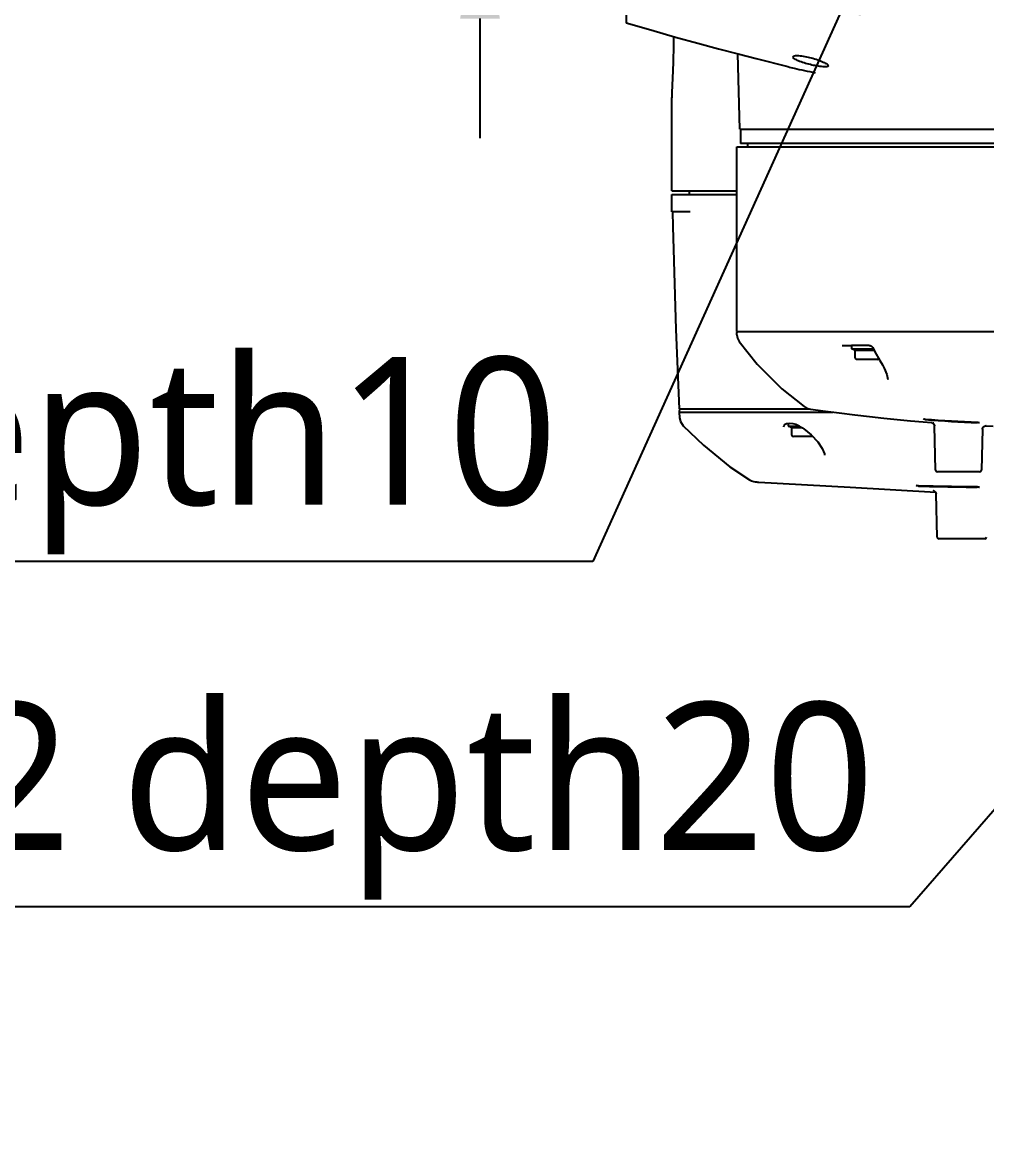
# Model space of a CAD drawing. Header units: millimetres. Extents: x 5828 to 6704, y 123 to 421.
# Drawn here: x 6420.58 to 6434.29, y 158.35 to 174.29 of the extents above; entities that cross this region are included whole.
import ezdxf
from ezdxf import colors
from ezdxf.entities.mleader import LeaderData, LeaderLine
from ezdxf.math import Vec2, Vec3

# ---------------------------------------------------------------- set-up
doc = ezdxf.new("R2010")
doc.units = ezdxf.units.MM
doc.layers.add('外形图', color=7, linetype='Continuous')
doc.styles.add('微软雅黑', font='msyh.ttc', dxfattribs={"height": 2.1})
doc.dimstyles.new('尺寸标注_1_20比例', dxfattribs={"dimtxt": 2.1, "dimasz": 1.7, "dimexe": 0.5, "dimexo": 0.4, "dimgap": 0.5, "dimtad": 1, "dimdec": 1, "dimlfac": 20, "dimdsep": 46, "dimtxsty": '微软雅黑', "dimcen": 0.09, "dimadec": 0, "dimazin": 0, "dimtp": 0.01, "dimtm": 0.01, "dimtfac": 1, "dimtdec": 1, "dimtofl": 0, "dimtmove": 0, "dimatfit": 3, "dimfxl": 1, "dimtolj": 1, "dimarcsym": 0})

# ---------------------------------------------------------------- blocks, each defined once
blk = doc.blocks.new('*D1326')
at = {"layer": 'Defpoints', "color": 0}
for p in [(6432.336, 179.542), (6427.087, 176.042), (6432.336, 176.042)]:
    blk.add_point(p, dxfattribs=at)
at = {"layer": '外形图', "color": 0, "linetype": 'Continuous', "lineweight": -2}
for p, q in [((6427.087, 181.242), (6427.087, 186.929)), ((6431.936, 179.542), (6426.587, 179.542)), ((6431.936, 176.042), (6426.587, 176.042)), ((6427.087, 174.342), (6427.087, 172.642))]:
    blk.add_line(p, q, dxfattribs=at)
at = {"layer": '外形图', "color": 0}
for points in [[(6426.804, 181.242), (6427.37, 181.242), (6427.087, 179.542)], [(6427.37, 174.342), (6426.804, 174.342), (6427.087, 176.042)]]:
    blk.add_solid(points, dxfattribs=at)
at = {"layer": '外形图', "color": 0, "insert": (6424.416, 184.935), "char_height": 2.1, "attachment_point": 2, "rotation": 90, "style": '微软雅黑'}
blk.add_mtext('\\A1;70', dxfattribs=at)

msp = doc.modelspace()

# ---------------------------------------------------------------- linework, layer by layer
at = {"layer": '外形图', "linetype": 'Continuous'}
for p, q in [((6429.1659, 181.2997), (6429.1659, 174.2845)), ((6430.7837, 172.767), (6430.7556, 173.8399)), ((6431.0136, 173.7737), (6431.4635, 173.6597)), ((6429.8159, 171.892), (6429.8159, 173.2186)), ((6430.7837, 172.767), (6437.5004, 172.767)), ((6430.7909, 172.767), (6430.7909, 172.567)), ((6430.7409, 169.892), (6430.7409, 172.517)), ((6430.741, 172.517), (6439.6409, 172.517)), ((6439.591, 172.567), (6430.7909, 172.567)), ((6430.8909, 172.567), (6430.8909, 172.517)), ((6429.8159, 171.892), (6430.7409, 171.892)), ((6429.8159, 171.842), (6430.7409, 171.842)), ((6429.8159, 171.592), (6429.8159, 171.842)), ((6430.0659, 171.842), (6430.0659, 171.892)), ((6430.0773, 171.592), (6429.8159, 171.592)), ((6430.7406, 169.844), (6430.7406, 169.877)), ((6430.7406, 169.844), (6430.7473, 169.7975)), ((6430.741, 169.892), (6440.0764, 169.892)), ((6430.7473, 169.7975), (6430.7711, 169.7488)), ((6432.2381, 169.692), (6432.3684, 169.692)), ((6432.6234, 169.692), (6432.3686, 169.692)), ((6432.3709, 169.692), (6432.3709, 169.642)), ((6432.3709, 169.642), (6432.6832, 169.642)), ((6432.4184, 169.6247), (6432.3808, 169.6384)), ((6432.4184, 169.6247), (6432.6924, 169.6247)), ((6432.4184, 169.6247), (6432.4184, 169.5195)), ((6432.6234, 169.692), (6432.635, 169.692)), ((6432.666, 169.6721), (6432.6729, 169.6615)), ((6432.673, 169.6615), (6432.704, 169.6026)), ((6432.704, 169.6026), (6432.7744, 169.4768)), ((6432.7384, 169.4945), (6432.4434, 169.4945)), ((6432.7744, 169.4768), (6432.8113, 169.4145)), ((6432.8113, 169.4145), (6432.8365, 169.3698)), ((6432.8878, 169.2084), (6432.8878, 169.2083)), ((6429.9212, 168.792), (6431.7732, 168.792)), ((6429.9217, 168.767), (6429.9217, 168.742)), ((6429.9217, 168.742), (6429.9254, 168.664)), ((6429.9217, 168.742), (6429.9344, 168.742)), ((6429.9344, 168.742), (6429.9404, 168.742)), ((6429.9404, 168.742), (6430.2833, 168.742)), ((6430.2833, 168.742), (6430.2867, 168.742)), ((6430.2867, 168.742), (6430.3822, 168.742)), ((6430.3822, 168.742), (6430.5398, 168.742)), ((6430.5398, 168.742), (6430.5471, 168.742)), ((6430.5471, 168.742), (6430.5622, 168.742)), ((6430.5622, 168.742), (6430.5868, 168.742)), ((6430.5868, 168.742), (6430.6045, 168.742)), ((6430.6045, 168.742), (6430.6903, 168.742)), ((6430.6903, 168.742), (6430.7089, 168.742)), ((6430.7089, 168.742), (6430.7484, 168.742)), ((6430.7484, 168.742), (6430.7805, 168.742)), ((6430.7805, 168.742), (6430.8003, 168.742)), ((6430.8003, 168.742), (6430.8288, 168.742)), ((6430.8288, 168.742), (6430.836, 168.742)), ((6430.836, 168.742), (6430.9174, 168.742)), ((6430.9174, 168.742), (6430.9431, 168.742)), ((6430.9431, 168.742), (6430.9644, 168.742)), ((6430.9644, 168.742), (6430.9734, 168.742)), ((6430.9734, 168.742), (6430.9898, 168.742)), ((6430.9898, 168.742), (6431.0012, 168.742)), ((6431.0012, 168.742), (6431.0376, 168.742)), ((6431.0376, 168.742), (6431.054, 168.742)), ((6431.054, 168.742), (6431.0631, 168.742)), ((6431.0631, 168.742), (6431.0774, 168.742)), ((6431.0774, 168.742), (6431.1023, 168.742)), ((6431.1023, 168.742), (6431.378, 168.742)), ((6431.378, 168.742), (6431.4283, 168.742)), ((6431.4283, 168.742), (6431.5572, 168.7419)), ((6431.5572, 168.7419), (6431.581, 168.7419)), ((6431.581, 168.7419), (6431.598, 168.7419)), ((6431.598, 168.7419), (6431.6784, 168.7419)), ((6431.6784, 168.7419), (6431.7604, 168.7419)), ((6431.7604, 168.7419), (6431.7781, 168.7419)), ((6431.7781, 168.7419), (6431.8032, 168.7419)), ((6431.8032, 168.7419), (6432.0532, 168.7418)), ((6432.0532, 168.7418), (6432.0625, 168.7418)), ((6432.0625, 168.7418), (6432.0769, 168.7418)), ((6432.0769, 168.7418), (6432.1034, 168.7418)), ((6433.392, 168.6461), (6433.4166, 168.6442)), ((6433.4179, 168.6372), (6433.4179, 168.6461)), ((6431.4088, 168.5352), (6431.4118, 168.5557)), ((6431.4088, 168.5352), (6431.4088, 168.5355)), ((6431.4134, 168.561), (6431.4175, 168.5673)), ((6431.4175, 168.5673), (6431.4472, 168.5815)), ((6431.4472, 168.5815), (6431.4908, 168.5857)), ((6431.4708, 168.5838), (6431.4708, 168.542)), ((6431.4708, 168.542), (6431.6332, 168.542)), ((6431.5183, 168.5247), (6431.4806, 168.5384)), ((6431.4908, 168.5857), (6431.5355, 168.5825)), ((6431.5183, 168.5247), (6431.6618, 168.5247)), ((6431.5183, 168.5247), (6431.5183, 168.4195)), ((6431.5355, 168.5825), (6431.5783, 168.571)), ((6431.5783, 168.571), (6431.6241, 168.5474)), ((6431.6241, 168.5474), (6431.6354, 168.5407)), ((6431.6354, 168.5407), (6431.6718, 168.5186)), ((6431.6718, 168.5186), (6431.677, 168.5152)), ((6431.677, 168.5152), (6431.694, 168.5038)), ((6431.694, 168.5038), (6431.7981, 168.4197)), ((6433.3877, 168.6045), (6433.5082, 168.595)), ((6433.5337, 168.5929), (6433.5394, 168.5925)), ((6433.5423, 168.5724), (6433.5488, 168.5566)), ((6433.5428, 168.5717), (6433.5499, 168.5471)), ((6433.5488, 168.5566), (6433.5499, 168.5471)), ((6433.5665, 167.9163), (6433.5499, 168.5471)), ((6434.1906, 168.5934), (6434.1644, 168.5943)), ((6434.2331, 168.501), (6434.2177, 167.9163)), ((6434.279, 168.5498), (6434.3841, 168.5459)), ((6434.285, 168.5497), (6434.2792, 168.5498)), ((6431.8218, 168.3945), (6431.5433, 168.3945)), ((6434.1928, 167.892), (6433.5915, 167.892)), ((6432.3497, 167.6749), (6433.5677, 167.6023)), ((6433.2891, 167.6979), (6433.321, 167.6972)), ((6433.3214, 167.6908), (6433.3214, 167.6979)), ((6434.1908, 167.6755), (6434.1583, 167.6758)), ((6434.185, 167.6769), (6434.1908, 167.6755)), ((6433.5667, 167.6057), (6433.5741, 167.5809)), ((6433.5902, 166.9663), (6433.5741, 167.5809)), ((6434.2664, 166.942), (6433.6151, 166.942))]:
    msp.add_line(p, q, dxfattribs=at)
for points in [[(6429.1659, 174.2845), (6429.5155, 174.1807), (6429.8667, 174.08), (6430.1865, 173.9912), (6430.4812, 173.9118), (6430.7566, 173.8396), (6431.0136, 173.7737)], [(6429.8397, 174.0877), (6429.8388, 173.9659), (6429.8329, 173.7197), (6429.8243, 173.4947), (6429.8168, 173.2894), (6429.8159, 173.2163)], [(6429.8225, 171.592), (6429.8276, 171.3862), (6429.8737, 169.9206), (6429.9218, 168.792)], [(6430.7712, 169.7488), (6431.0292, 169.4251), (6431.3797, 169.0753), (6431.6982, 168.822)], [(6432.6351, 169.692), (6432.638, 169.6917), (6432.6469, 169.6883), (6432.6569, 169.6815), (6432.666, 169.6721)], [(6432.8365, 169.3698), (6432.8746, 169.2795), (6432.8878, 169.2083)], [(6431.6982, 168.822), (6431.7099, 168.8142), (6431.7363, 168.8004), (6431.7622, 168.791), (6431.7859, 168.7857), (6431.7911, 168.7849)], [(6431.791, 168.7849), (6431.9626, 168.7614), (6432.1937, 168.7313), (6432.4161, 168.704), (6432.6285, 168.6794), (6432.8296, 168.6575), (6433.0221, 168.6378), (6433.2079, 168.6202), (6433.3877, 168.6045)], [(6429.9254, 168.664), (6429.9369, 168.6095), (6429.975, 168.55)], [(6429.975, 168.55), (6430.2648, 168.2714), (6430.6403, 167.9672), (6430.9213, 167.7813)], [(6433.508, 168.5951), (6433.5106, 168.5946), (6433.5192, 168.592), (6433.5317, 168.5845), (6433.5423, 168.5724)], [(6434.2331, 168.501), (6434.2333, 168.5044), (6434.2368, 168.5187), (6434.2438, 168.5307), (6434.2531, 168.5398), (6434.2635, 168.5457), (6434.2738, 168.5489), (6434.2807, 168.5497), (6434.2827, 168.5497)], [(6431.7981, 168.4197), (6431.8898, 168.3221), (6431.9545, 168.2271), (6431.985, 168.1479), (6431.9868, 168.1318)], [(6430.9214, 167.7813), (6430.9469, 167.7682), (6430.9791, 167.7573), (6430.999, 167.753), (6431.0135, 167.7509), (6431.0263, 167.7495), (6431.0391, 167.7484), (6431.0526, 167.7475), (6432.3497, 167.6749)], [(6433.542, 167.6259), (6433.5403, 167.6262), (6433.5425, 167.6256), (6433.5521, 167.6208), (6433.5667, 167.6057)]]:
    msp.add_lwpolyline(points, dxfattribs=at)
for centre, radius, start, end in [((6430.7556, 169.877), 0.015, 120, 180), ((6432.3859, 169.6525), 0.015, 224.44366, 250), ((6432.4434, 169.5195), 0.025, 180, 270), ((6432.7384, 169.5195), 0.025, 270, 324.2524), ((6429.9467, 168.767), 0.025, 151.63335, 180), ((6434.8305, 187.1574), 18.5671, 265.63269, 267.94518), ((6434.8643, 187.3122), 18.731, 265.5712, 267.85865), ((6431.4858, 168.5525), 0.015, 224.44366, 250), ((6434.2664, 168.8525), 0.2698, 252.0009, 253.69199), ((6431.5433, 168.4195), 0.025, 180, 270), ((6433.5915, 167.917), 0.025, 181.5, 270), ((6434.1928, 167.917), 0.025, 270, 358.5), ((6434.7869, 231.3856), 63.7053, 268.681535, 269.434769), ((6434.897, 232.2683), 64.5967, 268.602327, 269.344749), ((6435.0581, 171.3061), 3.7327, 256.05335, 256.47396), ((6433.6151, 166.967), 0.025, 181.5, 270), ((6434.2664, 166.967), 0.025, 270, 358.49999)]:
    msp.add_arc(centre, radius, start, end, dxfattribs=at)
for points, knots in [([(6431.5409, 173.7953), (6431.5409, 173.8038), (6431.5736, 173.8189), (6431.6555, 173.814), (6431.7716, 173.7947), (6431.8864, 173.7581), (6431.9638, 173.7274), (6432.0115, 173.7015), (6432.0409, 173.6801), (6432.0409, 173.6701)], [0, 0, 0, 0, 0.0472411, 0.1523271, 0.4921748, 0.6743122, 0.8314211, 0.9441516, 1, 1, 1, 1]), ([(6432.0409, 173.6701), (6432.0409, 173.6623), (6432.006, 173.6516), (6431.9283, 173.6601), (6431.7838, 173.6832), (6431.6464, 173.7253), (6431.569, 173.7625), (6431.5409, 173.785), (6431.5409, 173.7953)], [0, 0, 0, 0, 0.0439998, 0.1493323, 0.4907585, 0.8303752, 0.9424582, 1, 1, 1, 1]), ([(6431.464, 173.6595), (6431.4941, 173.6518), (6431.6226, 173.6201), (6431.752, 173.5924), (6431.8513, 173.5721)], [0, 0, 0, 0, 0.2347078, 1, 1, 1, 1]), ([(6433.4179, 168.6372), (6433.4136, 168.6386), (6433.4049, 168.6415), (6433.3963, 168.6446), (6433.392, 168.6462)], [0, 0, 0, 0, 0.4978631, 1, 1, 1, 1]), ([(6434.1647, 168.6022), (6434.1678, 168.6011), (6434.1739, 168.599), (6434.18, 168.5969), (6434.183, 168.5959)], [0, 0, 0, 0, 0.501153, 1, 1, 1, 1]), ([(6433.3214, 167.6908), (6433.316, 167.692), (6433.3052, 167.6943), (6433.2945, 167.6967), (6433.2891, 167.698)], [0, 0, 0, 0, 0.4996728, 1, 1, 1, 1])]:
    msp.add_open_spline(points, degree=3, knots=knots, dxfattribs=at)

# ---------------------------------------------------------------- dimensions: what is measured, and where the dimension line sits
dim = msp.add_linear_dim(base=(6427.0869, 176.0421), p1=(6432.3359, 179.5421), p2=(6432.3359, 176.0421), angle=270, dimstyle='尺寸标注_1_20比例', dxfattribs=at)
dim.commit()
dim.dimension.update_dxf_attribs({"geometry": '*D1326', "text_midpoint": (6427.0869, 184.9355), "dimtype": 160})

# ---------------------------------------------------------------- leaders
at = {"layer": '外形图'}
ml = msp.add_multileader_mtext('Standard', dxfattribs=at)
ml.set_content('4×M5 {\\A1;\\C256;depth10}', style='微软雅黑')
ml.set_leader_properties()
ml.build(insert=Vec2(0, 0))
ml.multileader.update_dxf_attribs({"text_left_attachment_type": 5, "text_right_attachment_type": 5, "dogleg_length": 0.1667, "arrow_head_size": 1.7})
ctx = ml.context
ctx.base_point, ctx.char_height, ctx.arrow_head_size, ctx.landing_gap_size, ctx.plane_origin = Vec3(6408.0277, 166.616), 2.1, 1.7, 0.3333, Vec3(6432.9409, 176.0421)
ctx.left_attachment, ctx.right_attachment, ctx.text_align_type = 5, 5, 2
notes = []
notes.append((ctx, [(0, (1, 1, 0), (6428.6937, 166.616), (-1, 0), 0.1667, [(0, [(6432.9409, 176.0421)], 0, [])])]))
ctx.mtext.insert, ctx.mtext.alignment, ctx.mtext.flow_direction = Vec3(6428.1937, 169.5254), 3, 5
ml = msp.add_multileader_mtext('Standard', dxfattribs=at)
ml.set_content('2×M12 {\\A1;\\C256;depth20}', style='微软雅黑')
ml.set_leader_properties()
ml.build(insert=Vec2(0, 0))
ml.multileader.update_dxf_attribs({"text_left_attachment_type": 5, "text_right_attachment_type": 5, "dogleg_length": 0.1667, "arrow_head_size": 1.7})
ctx = ml.context
ctx.base_point, ctx.char_height, ctx.arrow_head_size, ctx.landing_gap_size, ctx.plane_origin = Vec3(6411.046, 161.7041), 2.1, 1.7, 0.3333, Vec3(6440.441, 170.042)
ctx.left_attachment, ctx.right_attachment, ctx.text_align_type = 5, 5, 2
notes.append((ctx, [(0, (1, 1, 0), (6433.202, 161.7041), (-1, 0), 0.1667, [(0, [(6440.441, 170.042)], 0, [])])]))
ctx.mtext.insert, ctx.mtext.alignment, ctx.mtext.flow_direction = Vec3(6432.702, 164.6135), 3, 5
for ctx, leaders in notes:
    for number, flags, end, landing, length, lines in leaders:
        leader = LeaderData()
        leader.index, (leader.has_last_leader_line, leader.has_dogleg_vector, leader.attachment_direction) = number, flags
        leader.last_leader_point, leader.dogleg_vector, leader.dogleg_length = Vec3(end), Vec3(landing), length
        for number, points, colour, breaks in lines:
            line = LeaderLine()
            line.index, line.vertices, line.color, line.breaks = number, Vec3.list(points), colors.encode_raw_color(colour), breaks
            leader.lines.append(line)
        ctx.leaders.append(leader)

doc.saveas('drawing.dxf')
